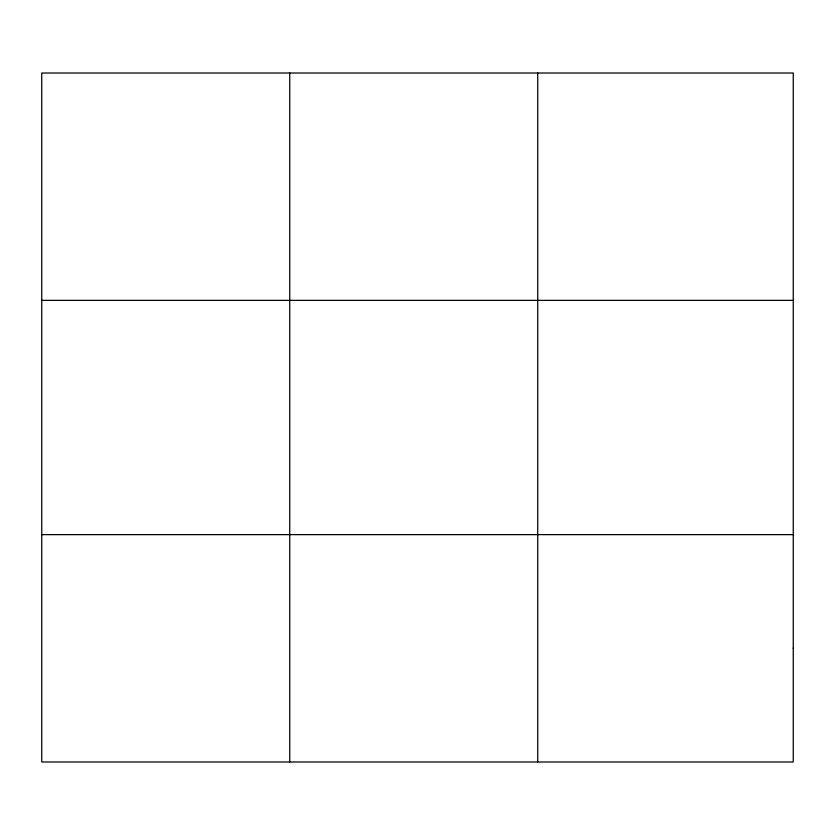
<?xml version="1.0" encoding="UTF-8"?>
<svg xmlns="http://www.w3.org/2000/svg" width="835" height="835" viewBox="0 0 835 835"><rect width="100%" height="100%" fill="white"/><g stroke="black" fill="none" stroke-linecap="round" stroke-linejoin="round"><path stroke-width="1.25" d="M289.745 73.01L289.745 761.99M537.74 73.01L537.74 761.99M41.75 300.37L793.25 300.37M41.75 534.63L793.25 534.63M793.25 648.304L793.25 761.99L41.75 761.99L41.75 73.01L793.25 73.01L793.25 648.304"/></g></svg>
